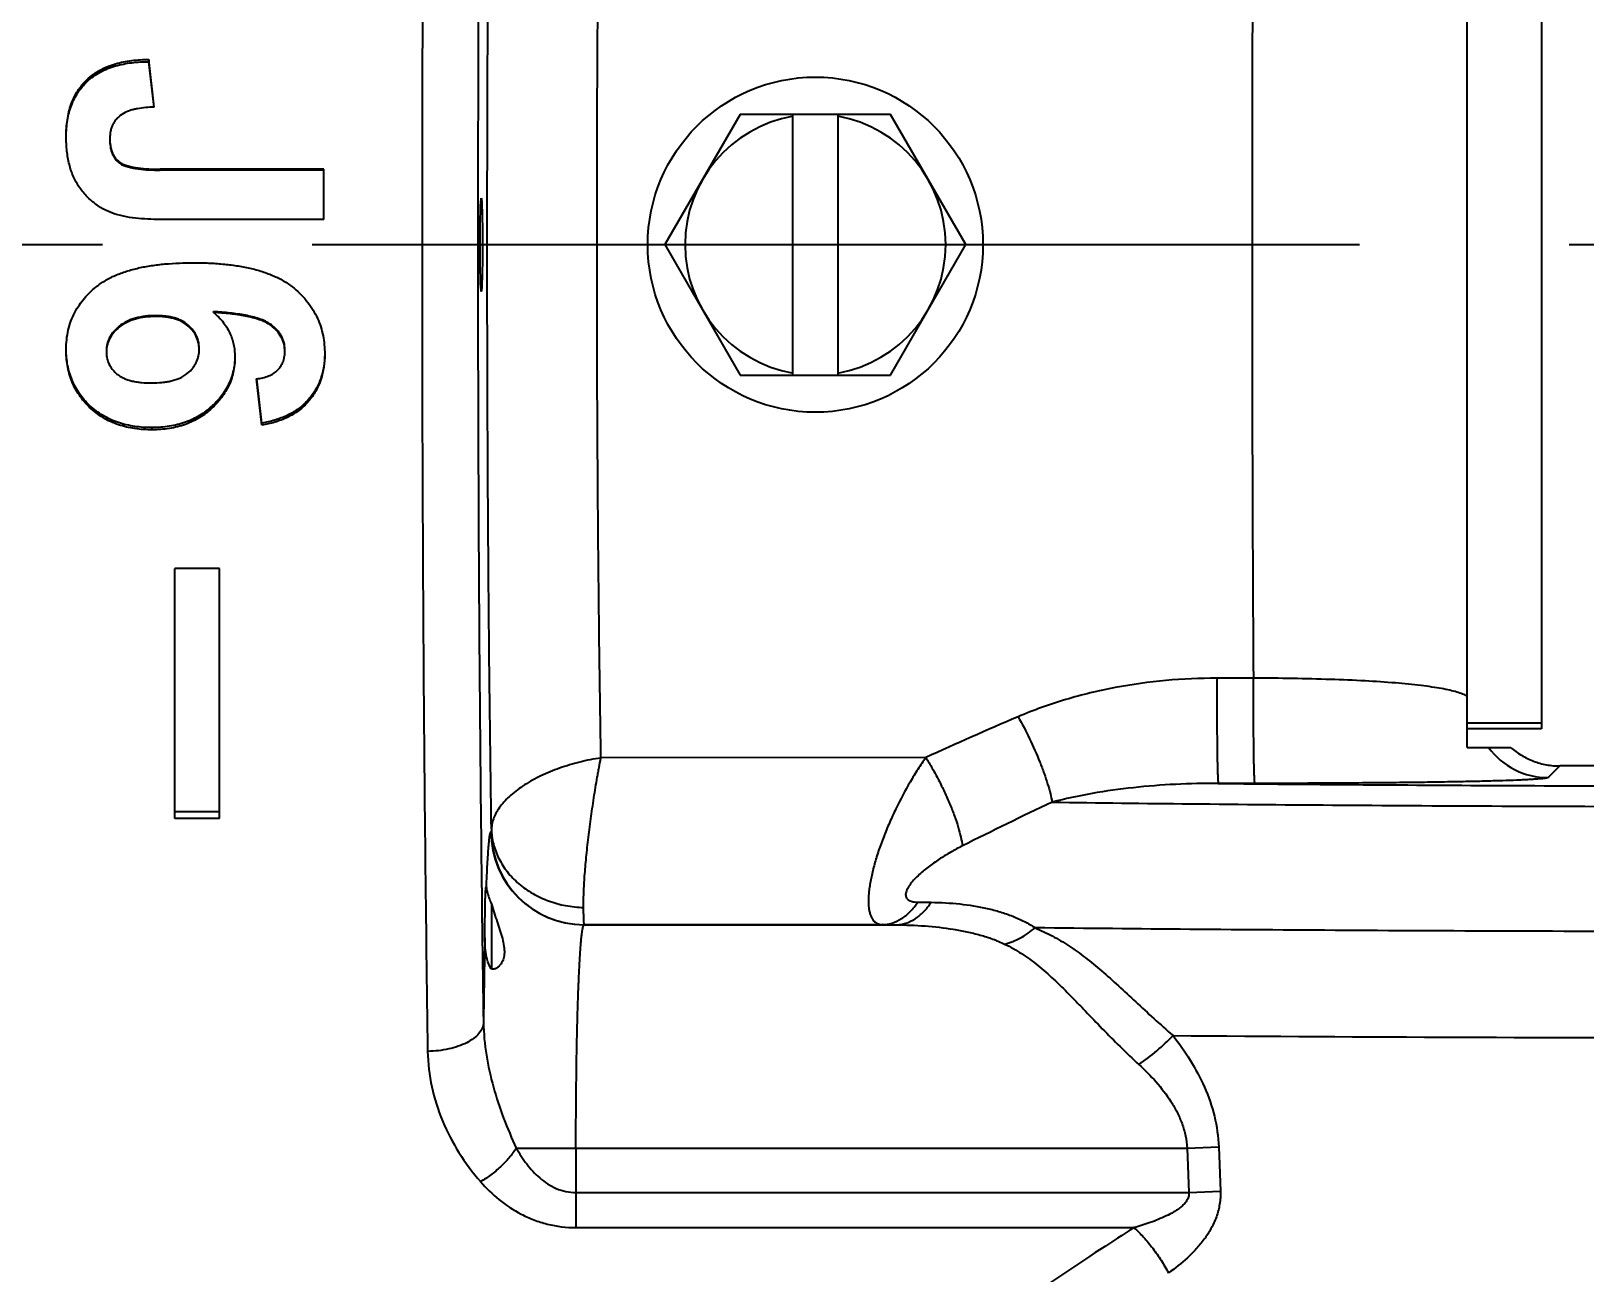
# Model space of a CAD drawing. Header units: millimetres. Extents: x 5828 to 6704, y 123 to 421.
# Drawn here: x 6406.41 to 6409.191, y 196.435 to 198.659 of the extents above; entities that cross this region are included whole.
import ezdxf

# ---------------------------------------------------------------- set-up
doc = ezdxf.new("R2010")
doc.units = ezdxf.units.MM
doc.linetypes.add('CENTER', pattern=[0.6, 0.375, -0.075, 0.075, -0.075])
for name, color, linetype in [('中心线', 7, 'Continuous'), ('外形图', 7, 'Continuous'), ('尺寸标注', 7, 'Continuous')]:
    doc.layers.add(name, color=color, linetype=linetype)
doc.styles.add('微软雅黑', font='msyh.ttc', dxfattribs={"height": 1.5})
doc.dimstyles.new('尺寸标注_1_15比例', dxfattribs={"dimtxt": 1.5, "dimasz": 1.25, "dimexe": 0.5, "dimexo": 0.4, "dimgap": 0.5, "dimtad": 1, "dimdec": 1, "dimlfac": 15, "dimdsep": 46, "dimtxsty": '微软雅黑', "dimcen": 0.09, "dimadec": 0, "dimazin": 0, "dimtp": 0.01, "dimtm": 0.01, "dimtfac": 1, "dimtdec": 1, "dimtofl": 0, "dimtmove": 0, "dimatfit": 3, "dimfxl": 1, "dimtolj": 1, "dimarcsym": 0})

# ---------------------------------------------------------------- blocks, each defined once
blk = doc.blocks.new('*D947')
at = {"layer": 'Defpoints', "color": 0}
for p in [(6399.9777, 202.2806), (6416.5734, 202.2806), (6416.5224, 194.271)]:
    blk.add_point(p, dxfattribs=at)
at = {"layer": '尺寸标注', "color": 0, "lineweight": -2}
for p, q in [((6416.1734, 202.2806), (6399.4777, 202.2806)), ((6399.9777, 195.521), (6399.9777, 201.0306)), ((6416.1224, 194.271), (6399.4777, 194.271))]:
    blk.add_line(p, q, dxfattribs=at)
at = {"layer": '尺寸标注', "color": 0}
for points in [[(6400.1861, 201.0306), (6399.7694, 201.0306), (6399.9777, 202.2806)], [(6399.7694, 195.521), (6400.1861, 195.521), (6399.9777, 194.271)]]:
    blk.add_solid(points, dxfattribs=at)
at = {"layer": '尺寸标注', "color": 0, "insert": (6398.6987, 198.2758), "char_height": 1.5, "attachment_point": 5, "rotation": 90, "style": '微软雅黑'}
blk.add_mtext('\\A1;\\A1;120', dxfattribs=at)

msp = doc.modelspace()

# ---------------------------------------------------------------- linework, layer by layer
at = {"layer": '中心线', "linetype": 'CENTER', "ltscale": 5}
msp.add_line((6403.9129, 198.2765), (6441.8348, 198.2765), dxfattribs=at)
at = {"layer": '外形图'}
for p, q in [((6408.9804, 197.3765), (6408.9804, 199.2098)), ((6409.1138, 199.1431), (6409.1138, 197.4098)), ((6406.6205, 198.608), (6406.6205, 198.6041)), ((6406.6304, 198.5227), (6406.6205, 198.608)), ((6406.6301, 198.5227), (6406.6205, 198.6041)), ((6406.5101, 198.5719), (6406.5101, 198.5684)), ((6407.6791, 198.5098), (6407.5443, 198.2765)), ((6407.9485, 198.5098), (6407.6791, 198.5098)), ((6407.7738, 198.0431), (6407.7738, 198.5098)), ((6407.8538, 198.5098), (6407.8538, 198.0431)), ((6408.0832, 198.2765), (6407.9485, 198.5098)), ((6406.5683, 198.4242), (6406.5683, 198.4224)), ((6406.6409, 198.4115), (6406.6409, 198.4099)), ((6406.9338, 198.4115), (6406.6409, 198.4115)), ((6406.9338, 198.4099), (6406.6409, 198.4099)), ((6406.9338, 198.3214), (6406.9338, 198.4115)), ((6406.9338, 198.3214), (6406.6468, 198.3214)), ((6407.5443, 198.2765), (6407.6791, 198.0431)), ((6407.9485, 198.0431), (6408.0832, 198.2765)), ((6406.7365, 198.1552), (6406.7365, 198.1566)), ((6406.5676, 198.1286), (6406.5676, 198.1304)), ((6406.6332, 198.1478), (6406.6332, 198.1494)), ((6406.6911, 198.1308), (6406.6911, 198.1325)), ((6406.8394, 198.1316), (6406.8394, 198.1333)), ((6407.6791, 198.0431), (6407.9485, 198.0431)), ((6406.8228, 197.9532), (6406.8135, 198.0363)), ((6406.8228, 197.9571), (6406.8138, 198.0364)), ((6406.5147, 197.9852), (6406.5147, 197.9887)), ((6406.7333, 197.9835), (6406.7333, 197.987)), ((6406.9066, 197.996), (6406.9066, 197.9993)), ((6406.6264, 197.945), (6406.6264, 197.9489)), ((6406.8228, 197.9532), (6406.8228, 197.9571)), ((6406.6671, 197.2489), (6406.6671, 197.6968)), ((6406.7471, 197.6968), (6406.6671, 197.6968)), ((6406.7471, 197.2489), (6406.7471, 197.6968)), ((6408.5978, 197.5004), (6408.5328, 197.5003)), ((6409.1138, 197.42), (6408.9804, 197.42)), ((6409.1138, 197.4098), (6408.9804, 197.4098)), ((6408.9804, 197.3765), (6409.0585, 197.3765)), ((6408.0114, 197.3581), (6407.43, 197.3575)), ((6409.1464, 197.3431), (6409.1256, 197.3223)), ((6411.6496, 197.3431), (6409.1464, 197.3431)), ((6408.6002, 197.3119), (6408.5351, 197.3119)), ((6406.7471, 197.2611), (6406.6671, 197.2611)), ((6406.7471, 197.2489), (6406.6671, 197.2489)), ((6407.2332, 197.2254), (6407.2335, 197.2256)), ((6407.9973, 197.0994), (6408.0211, 197.0991)), ((6407.2338, 197.096), (6407.2338, 196.9794)), ((6407.3998, 197.0588), (6407.4001, 197.0589)), ((6407.3998, 197.0588), (6407.9582, 197.0588)), ((6407.9334, 197.0591), (6407.4001, 197.0589)), ((6407.9334, 197.0591), (6407.9582, 197.0588)), ((6407.2785, 196.6588), (6408.4793, 196.6588)), ((6407.3852, 196.6588), (6407.3852, 196.5166)), ((6408.4793, 196.6588), (6408.5359, 196.6611)), ((6408.4793, 196.6588), (6408.4825, 196.5794)), ((6408.5359, 196.6611), (6408.539, 196.5817)), ((6407.3852, 196.5794), (6408.4825, 196.5794)), ((6408.4825, 196.5794), (6408.539, 196.5817)), ((6407.3852, 196.5166), (6408.3843, 196.5166))]:
    msp.add_line(p, q, dxfattribs=at)
msp.add_circle((6407.8138, 198.2765), 0.3, dxfattribs=at)
for centre, radius, start, end in [((6528.6397, 198.2986), 120.0442, 179.581292, 180.010563), ((6407.8138, 198.2765), 0.2333, 99.8709, 260.1291), ((6407.8138, 198.2765), 0.2333, 279.8709, 80.1291), ((6532.6161, 198.2627), 124.0206, 179.993643, 180.352192), ((6411.3401, 190.0565), 8.0246, 113.21748, 114.50776), ((6409.1256, 197.455), 0.1327, 216.2782, 269.9796), ((6411.5857, 190.209), 7.8221, 115.34237, 116.6505), ((6407.3999, 197.2255), 0.1667, 180.017, 269.9672), ((6407.4002, 197.2256), 0.1667, 180.0169, 269.9672), ((6420.0937, 196.7447), 12.8746, 178.70664, 179.38091), ((6409.5471, 347.3968), 150.5403, 269.584, 269.975579)]:
    msp.add_arc(centre, radius, start, end, dxfattribs=at)
msp.add_ellipse((6407.2158, 198.2765), major_axis=(0, 0.0833), ratio=0.026186, dxfattribs=at)
for points, knots in [([(6407.1211, 199.8011), (6407.1192, 199.6872), (6407.116, 199.4516), (6407.1125, 199.089), (6407.1103, 198.7105), (6407.1095, 198.3236), (6407.11, 197.9358), (6407.1119, 197.5546), (6407.115, 197.1875), (6407.1181, 196.9483), (6407.1198, 196.8322)], [0, 0, 0, 0, 0.11517, 0.238102, 0.366402, 0.49757, 0.629049, 0.758277, 0.882736, 1, 1, 1, 1]), ([(6407.2211, 199.7467), (6407.2192, 199.6368), (6407.2159, 199.4096), (6407.2125, 199.0599), (6407.2103, 198.695), (6407.2095, 198.3219), (6407.21, 197.9479), (6407.2118, 197.5804), (6407.215, 197.2264), (6407.218, 196.9957), (6407.2198, 196.8838)], [0, 0, 0, 0, 0.115173, 0.238103, 0.366403, 0.497571, 0.62905, 0.758277, 0.882735, 1, 1, 1, 1]), ([(6407.234, 197.2308), (6407.2327, 197.314), (6407.2305, 197.4852), (6407.2273, 197.8407), (6407.2259, 198.2967), (6407.2276, 198.752), (6407.2309, 199.1055), (6407.2332, 199.2754), (6407.2345, 199.3577)], [0, 0, 0, 0, 0.117359, 0.241576, 0.501385, 0.760485, 0.883827, 1, 1, 1, 1]), ([(6407.43, 197.3575), (6407.4288, 197.4308), (6407.4267, 197.5813), (6407.4237, 197.8931), (6407.4224, 198.2925), (6407.4239, 198.6914), (6407.4271, 199.0017), (6407.4292, 199.1512), (6407.4305, 199.2239)], [0, 0, 0, 0, 0.117799, 0.24203, 0.501182, 0.759733, 0.883222, 1, 1, 1, 1]), ([(6406.5101, 198.5719), (6406.5172, 198.5787), (6406.5292, 198.5873), (6406.5469, 198.5957), (6406.5609, 198.6005), (6406.5753, 198.604), (6406.5952, 198.6072), (6406.6104, 198.608), (6406.6205, 198.608)], [0, 0, 0, 0, 0.245661, 0.368809, 0.492728, 0.617971, 0.744309, 1, 1, 1, 1]), ([(6406.5101, 198.5684), (6406.5172, 198.5751), (6406.5293, 198.5836), (6406.5469, 198.5919), (6406.5609, 198.5967), (6406.5753, 198.6001), (6406.5952, 198.6033), (6406.6104, 198.6041), (6406.6205, 198.6041)], [0, 0, 0, 0, 0.245039, 0.36811, 0.492064, 0.617419, 0.743918, 1, 1, 1, 1]), ([(6406.4727, 198.4699), (6406.4727, 198.48), (6406.4736, 198.495), (6406.4774, 198.5142), (6406.4815, 198.5278), (6406.4868, 198.5405), (6406.4955, 198.5558), (6406.5039, 198.566), (6406.5101, 198.5719)], [0, 0, 0, 0, 0.270957, 0.400546, 0.526783, 0.649486, 0.768917, 1, 1, 1, 1]), ([(6406.4727, 198.4699), (6406.4728, 198.4796), (6406.4739, 198.4941), (6406.4778, 198.5127), (6406.4818, 198.5257), (6406.4871, 198.538), (6406.4957, 198.5528), (6406.504, 198.5627), (6406.5101, 198.5684)], [0, 0, 0, 0, 0.269763, 0.399138, 0.525272, 0.648038, 0.767736, 1, 1, 1, 1]), ([(6406.6304, 198.5227), (6406.6253, 198.5226), (6406.6153, 198.522), (6406.603, 198.5205), (6406.5937, 198.5186), (6406.5851, 198.5164), (6406.5789, 198.5139), (6406.5752, 198.5116)], [0, 0, 0, 0, 0.271059, 0.528778, 0.652467, 0.77219, 1, 1, 1, 1]), ([(6406.5752, 198.5116), (6406.5713, 198.5092), (6406.5657, 198.5049), (6406.5598, 198.4979), (6406.5564, 198.4922), (6406.5538, 198.4862), (6406.5515, 198.4778), (6406.5509, 198.4712), (6406.5509, 198.4668)], [0, 0, 0, 0, 0.262899, 0.388758, 0.511905, 0.633412, 0.754446, 1, 1, 1, 1]), ([(6406.4966, 198.3789), (6406.4924, 198.3849), (6406.4851, 198.3982), (6406.4777, 198.4202), (6406.4735, 198.4444), (6406.4727, 198.4612), (6406.4727, 198.4699)], [0, 0, 0, 0, 0.23156, 0.471797, 0.726442, 1, 1, 1, 1]), ([(6406.5509, 198.4668), (6406.5509, 198.4625), (6406.5513, 198.4561), (6406.5529, 198.4478), (6406.5547, 198.442), (6406.5571, 198.4367), (6406.5613, 198.4303), (6406.5653, 198.4263), (6406.5683, 198.4242)], [0, 0, 0, 0, 0.270552, 0.400157, 0.526728, 0.649476, 0.768736, 1, 1, 1, 1]), ([(6406.5509, 198.4646), (6406.5509, 198.4603), (6406.5513, 198.454), (6406.5529, 198.4458), (6406.5547, 198.4401), (6406.5571, 198.4347), (6406.5613, 198.4285), (6406.5653, 198.4245), (6406.5683, 198.4224)], [0, 0, 0, 0, 0.269938, 0.399302, 0.525713, 0.648433, 0.767842, 1, 1, 1, 1]), ([(6406.5683, 198.4242), (6406.5729, 198.4209), (6406.584, 198.4167), (6406.6018, 198.4134), (6406.621, 198.4118), (6406.6342, 198.4115), (6406.6409, 198.4115)], [0, 0, 0, 0, 0.225973, 0.468274, 0.727149, 1, 1, 1, 1]), ([(6406.5683, 198.4224), (6406.5729, 198.4192), (6406.584, 198.415), (6406.6018, 198.4118), (6406.621, 198.4102), (6406.6342, 198.4099), (6406.6409, 198.4099)], [0, 0, 0, 0, 0.225661, 0.467992, 0.726993, 1, 1, 1, 1]), ([(6406.5603, 198.3313), (6406.5544, 198.3332), (6406.5425, 198.3381), (6406.5255, 198.3483), (6406.5097, 198.3619), (6406.5007, 198.3729), (6406.4966, 198.3789)], [0, 0, 0, 0, 0.23077, 0.47455, 0.730713, 1, 1, 1, 1]), ([(6406.6468, 198.3214), (6406.6393, 198.3214), (6406.6244, 198.3217), (6406.6023, 198.3231), (6406.5809, 198.3259), (6406.567, 198.3291), (6406.5603, 198.3313)], [0, 0, 0, 0, 0.258744, 0.511153, 0.758098, 1, 1, 1, 1]), ([(6406.5258, 198.2005), (6406.531, 198.2047), (6406.5422, 198.2125), (6406.5607, 198.2218), (6406.5809, 198.2293), (6406.6026, 198.2351), (6406.6256, 198.2393), (6406.6586, 198.2432), (6406.684, 198.2441), (6406.7012, 198.2441)], [0, 0, 0, 0, 0.108999, 0.221022, 0.337465, 0.459129, 0.586384, 0.719026, 1, 1, 1, 1]), ([(6406.7012, 198.2441), (6406.71, 198.2441), (6406.7273, 198.2438), (6406.7528, 198.2421), (6406.7774, 198.2391), (6406.8012, 198.2348), (6406.8237, 198.2287), (6406.8446, 198.2208), (6406.8638, 198.211), (6406.8753, 198.203), (6406.8806, 198.1986)], [0, 0, 0, 0, 0.139729, 0.274861, 0.406569, 0.534915, 0.658631, 0.777143, 0.890317, 1, 1, 1, 1]), ([(6406.4727, 198.0889), (6406.4727, 198.1005), (6406.4745, 198.1179), (6406.481, 198.1398), (6406.4877, 198.1549), (6406.4959, 198.1686), (6406.5052, 198.1807), (6406.5152, 198.1913), (6406.5222, 198.1975), (6406.5258, 198.2005)], [0, 0, 0, 0, 0.273051, 0.404649, 0.534239, 0.659789, 0.778678, 0.891031, 1, 1, 1, 1]), ([(6406.8806, 198.1986), (6406.8897, 198.191), (6406.906, 198.1746), (6406.9237, 198.1453), (6406.9337, 198.1135), (6406.9356, 198.0914), (6406.9356, 198.0803)], [0, 0, 0, 0, 0.263062, 0.510789, 0.753321, 1, 1, 1, 1]), ([(6406.8394, 198.1333), (6406.8331, 198.138), (6406.8179, 198.1446), (6406.7931, 198.1506), (6406.7656, 198.1545), (6406.7465, 198.156), (6406.7365, 198.1566)], [0, 0, 0, 0, 0.219855, 0.458516, 0.718484, 1, 1, 1, 1]), ([(6406.7365, 198.1552), (6406.743, 198.1497), (6406.7519, 198.1406), (6406.7612, 198.127), (6406.7666, 198.1167), (6406.7705, 198.1062), (6406.7739, 198.0925), (6406.7748, 198.0822), (6406.7748, 198.0754)], [0, 0, 0, 0, 0.279895, 0.41164, 0.538786, 0.661252, 0.778549, 1, 1, 1, 1]), ([(6406.8394, 198.1316), (6406.8332, 198.1363), (6406.8179, 198.143), (6406.7931, 198.1491), (6406.7656, 198.153), (6406.7465, 198.1546), (6406.7365, 198.1552)], [0, 0, 0, 0, 0.220203, 0.458855, 0.718685, 1, 1, 1, 1]), ([(6406.5676, 198.1304), (6406.5641, 198.1275), (6406.5577, 198.1213), (6406.5513, 198.1122), (6406.5478, 198.1044), (6406.5454, 198.0967), (6406.5448, 198.0908), (6406.5448, 198.0869)], [0, 0, 0, 0, 0.267162, 0.525469, 0.650804, 0.771066, 1, 1, 1, 1]), ([(6406.5676, 198.1286), (6406.5641, 198.1257), (6406.5576, 198.1194), (6406.5513, 198.1102), (6406.5478, 198.1023), (6406.5454, 198.0945), (6406.5448, 198.0885), (6406.5448, 198.0846)], [0, 0, 0, 0, 0.266329, 0.524437, 0.649901, 0.770407, 1, 1, 1, 1]), ([(6406.6332, 198.1494), (6406.6268, 198.1494), (6406.6145, 198.1488), (6406.5969, 198.1455), (6406.5811, 198.1396), (6406.5718, 198.1337), (6406.5676, 198.1304)], [0, 0, 0, 0, 0.274657, 0.530041, 0.770357, 1, 1, 1, 1]), ([(6406.6332, 198.1478), (6406.6268, 198.1478), (6406.6145, 198.1472), (6406.5969, 198.1439), (6406.581, 198.138), (6406.5718, 198.132), (6406.5676, 198.1286)], [0, 0, 0, 0, 0.27431, 0.529472, 0.769844, 1, 1, 1, 1]), ([(6406.6911, 198.1325), (6406.6874, 198.1358), (6406.6811, 198.1398), (6406.6719, 198.1437), (6406.6647, 198.1459), (6406.6571, 198.1475), (6406.6466, 198.149), (6406.6386, 198.1494), (6406.6332, 198.1494)], [0, 0, 0, 0, 0.239217, 0.360742, 0.483833, 0.609268, 0.736754, 1, 1, 1, 1]), ([(6406.6911, 198.1308), (6406.6874, 198.1341), (6406.6811, 198.1382), (6406.6719, 198.1421), (6406.6647, 198.1444), (6406.6571, 198.146), (6406.6466, 198.1475), (6406.6386, 198.1478), (6406.6332, 198.1478)], [0, 0, 0, 0, 0.23977, 0.361358, 0.484416, 0.60975, 0.737097, 1, 1, 1, 1]), ([(6406.7108, 198.0911), (6406.7108, 198.0955), (6406.7098, 198.1041), (6406.7053, 198.1157), (6406.6989, 198.1251), (6406.6937, 198.1303), (6406.6911, 198.1325)], [0, 0, 0, 0, 0.278604, 0.540673, 0.780693, 1, 1, 1, 1]), ([(6406.7108, 198.0889), (6406.7108, 198.0933), (6406.7098, 198.102), (6406.7053, 198.1137), (6406.6989, 198.1233), (6406.6937, 198.1285), (6406.6911, 198.1308)], [0, 0, 0, 0, 0.279292, 0.541647, 0.7814, 1, 1, 1, 1]), ([(6406.8642, 198.0878), (6406.8642, 198.0921), (6406.8635, 198.0987), (6406.8608, 198.107), (6406.8569, 198.1152), (6406.8501, 198.1245), (6406.8431, 198.1305), (6406.8394, 198.1333)], [0, 0, 0, 0, 0.240841, 0.363413, 0.488677, 0.742209, 1, 1, 1, 1]), ([(6406.8642, 198.0855), (6406.8642, 198.0899), (6406.8635, 198.0965), (6406.8608, 198.105), (6406.8569, 198.1132), (6406.8501, 198.1226), (6406.8431, 198.1288), (6406.8394, 198.1316)], [0, 0, 0, 0, 0.241572, 0.364403, 0.489794, 0.743092, 1, 1, 1, 1]), ([(6406.5147, 197.9852), (6406.5079, 197.9917), (6406.4986, 198.0026), (6406.4887, 198.0189), (6406.4827, 198.032), (6406.478, 198.0457), (6406.4738, 198.0646), (6406.4727, 198.0792), (6406.4727, 198.0889)], [0, 0, 0, 0, 0.245635, 0.369687, 0.495429, 0.621821, 0.747634, 1, 1, 1, 1]), ([(6406.5147, 197.9887), (6406.508, 197.995), (6406.4989, 198.0055), (6406.4891, 198.0212), (6406.4831, 198.0339), (6406.4784, 198.0472), (6406.4741, 198.0654), (6406.4728, 198.0795), (6406.4727, 198.0889)], [0, 0, 0, 0, 0.246492, 0.370664, 0.496395, 0.622742, 0.748519, 1, 1, 1, 1]), ([(6406.5448, 198.0846), (6406.5448, 198.0802), (6406.5457, 198.0718), (6406.55, 198.0606), (6406.5563, 198.0517), (6406.5612, 198.047), (6406.5636, 198.0449)], [0, 0, 0, 0, 0.287989, 0.551278, 0.786153, 1, 1, 1, 1]), ([(6406.69, 198.0462), (6406.6935, 198.0491), (6406.6983, 198.0539), (6406.7033, 198.0611), (6406.7063, 198.0666), (6406.7084, 198.0723), (6406.7103, 198.0796), (6406.7108, 198.0852), (6406.7108, 198.0889)], [0, 0, 0, 0, 0.277919, 0.409315, 0.536576, 0.659384, 0.777129, 1, 1, 1, 1]), ([(6406.7748, 198.0754), (6406.7748, 198.066), (6406.7734, 198.052), (6406.7682, 198.0343), (6406.7613, 198.0182), (6406.7501, 198.0007), (6406.739, 197.9888), (6406.7333, 197.9835)], [0, 0, 0, 0, 0.271327, 0.402501, 0.531841, 0.776674, 1, 1, 1, 1]), ([(6406.7748, 198.0754), (6406.7746, 198.0664), (6406.773, 198.0529), (6406.7677, 198.0359), (6406.7608, 198.0204), (6406.7497, 198.0035), (6406.7389, 197.9921), (6406.7333, 197.987)], [0, 0, 0, 0, 0.269982, 0.401142, 0.530513, 0.77556, 1, 1, 1, 1]), ([(6406.8517, 198.0523), (6406.854, 198.0547), (6406.858, 198.0599), (6406.8618, 198.0685), (6406.8638, 198.0771), (6406.8642, 198.0828), (6406.8642, 198.0855)], [0, 0, 0, 0, 0.274246, 0.5314, 0.773392, 1, 1, 1, 1]), ([(6406.9356, 198.0803), (6406.9356, 198.0726), (6406.9346, 198.0572), (6406.9302, 198.0385), (6406.9247, 198.0243), (6406.918, 198.0109), (6406.9114, 198.0017), (6406.9066, 197.996)], [0, 0, 0, 0, 0.254034, 0.505178, 0.629982, 0.753774, 1, 1, 1, 1]), ([(6406.9356, 198.0803), (6406.9355, 198.0729), (6406.9343, 198.0581), (6406.9299, 198.0402), (6406.9244, 198.0266), (6406.9177, 198.0137), (6406.9113, 198.0048), (6406.9066, 197.9993)], [0, 0, 0, 0, 0.253188, 0.504221, 0.629042, 0.752978, 1, 1, 1, 1]), ([(6406.5636, 198.0449), (6406.5655, 198.0433), (6406.5695, 198.0405), (6406.5762, 198.0371), (6406.5834, 198.0343), (6406.5912, 198.0322), (6406.5994, 198.0307), (6406.6109, 198.0293), (6406.6197, 198.029), (6406.6257, 198.029)], [0, 0, 0, 0, 0.110915, 0.224878, 0.343524, 0.466665, 0.594225, 0.725456, 1, 1, 1, 1]), ([(6406.6257, 198.029), (6406.6319, 198.029), (6406.6409, 198.0294), (6406.6527, 198.0309), (6406.6687, 198.034), (6406.6818, 198.0393), (6406.69, 198.0462)], [0, 0, 0, 0, 0.273769, 0.401891, 0.524902, 1, 1, 1, 1]), ([(6406.8135, 198.0363), (6406.8173, 198.0368), (6406.8246, 198.038), (6406.8349, 198.0411), (6406.8442, 198.0457), (6406.8495, 198.0499), (6406.8517, 198.0523)], [0, 0, 0, 0, 0.270504, 0.524973, 0.767018, 1, 1, 1, 1]), ([(6406.6264, 197.9489), (6406.6162, 197.9489), (6406.5958, 197.9502), (6406.5709, 197.9559), (6406.5521, 197.9632), (6406.5342, 197.9726), (6406.522, 197.9817), (6406.5147, 197.9887)], [0, 0, 0, 0, 0.252249, 0.502467, 0.627135, 0.751309, 1, 1, 1, 1]), ([(6406.7333, 197.987), (6406.7266, 197.9809), (6406.7156, 197.9726), (6406.6994, 197.9638), (6406.6861, 197.9583), (6406.6721, 197.954), (6406.6522, 197.95), (6406.6368, 197.9489), (6406.6264, 197.9489)], [0, 0, 0, 0, 0.233614, 0.353799, 0.476751, 0.602645, 0.731579, 1, 1, 1, 1]), ([(6406.9066, 197.9993), (6406.9013, 197.9933), (6406.8895, 197.9824), (6406.8688, 197.9702), (6406.8463, 197.9618), (6406.8306, 197.9584), (6406.8228, 197.9571)], [0, 0, 0, 0, 0.249545, 0.499421, 0.749603, 1, 1, 1, 1]), ([(6406.9066, 197.996), (6406.9014, 197.9899), (6406.8896, 197.979), (6406.8689, 197.9666), (6406.8463, 197.958), (6406.8307, 197.9545), (6406.8228, 197.9532)], [0, 0, 0, 0, 0.249548, 0.49942, 0.749601, 1, 1, 1, 1]), ([(6406.6264, 197.945), (6406.6162, 197.945), (6406.5958, 197.9462), (6406.5709, 197.952), (6406.552, 197.9595), (6406.5342, 197.9689), (6406.522, 197.9782), (6406.5147, 197.9852)], [0, 0, 0, 0, 0.251812, 0.501742, 0.626388, 0.750662, 1, 1, 1, 1]), ([(6406.7333, 197.9835), (6406.7267, 197.9774), (6406.7156, 197.9689), (6406.6994, 197.96), (6406.6861, 197.9545), (6406.6721, 197.9501), (6406.6522, 197.946), (6406.6368, 197.945), (6406.6264, 197.945)], [0, 0, 0, 0, 0.234216, 0.354517, 0.47747, 0.603271, 0.732038, 1, 1, 1, 1]), ([(6408.5328, 197.5003), (6408.5023, 197.5003), (6408.4412, 197.4975), (6408.3504, 197.4849), (6408.2617, 197.4636), (6408.2044, 197.4431), (6408.1767, 197.4312)], [0, 0, 0, 0, 0.251082, 0.501891, 0.751827, 1, 1, 1, 1]), ([(6408.5328, 197.5003), (6408.5327, 197.4899), (6408.5326, 197.4685), (6408.5326, 197.4417), (6408.5327, 197.42), (6408.5327, 197.4041), (6408.5329, 197.3889), (6408.533, 197.3745), (6408.5332, 197.3611), (6408.5334, 197.3491), (6408.5336, 197.34), (6408.5338, 197.3334), (6408.5339, 197.3292), (6408.5341, 197.3253), (6408.5342, 197.322), (6408.5344, 197.3191), (6408.5345, 197.3167), (6408.5347, 197.3148), (6408.5348, 197.3135), (6408.5349, 197.3127), (6408.535, 197.3123), (6408.535, 197.312), (6408.5351, 197.3119), (6408.5351, 197.3119)], [0, 0, 0, 0, 0.166059, 0.340094, 0.426766, 0.511423, 0.592762, 0.66953, 0.740543, 0.80471, 0.861042, 0.885994, 0.908673, 0.928991, 0.946872, 0.962247, 0.975057, 0.985257, 0.992812, 0.995593, 0.997709, 0.999168, 1, 1, 1, 1]), ([(6408.5978, 197.5004), (6408.5977, 197.4899), (6408.5976, 197.4686), (6408.5976, 197.4417), (6408.5977, 197.42), (6408.5977, 197.4042), (6408.5979, 197.3889), (6408.598, 197.3745), (6408.5982, 197.3612), (6408.5984, 197.3491), (6408.5986, 197.34), (6408.5988, 197.3335), (6408.5989, 197.3292), (6408.5991, 197.3254), (6408.5992, 197.322), (6408.5994, 197.3191), (6408.5995, 197.3167), (6408.5997, 197.3148), (6408.5998, 197.3135), (6408.5999, 197.3127), (6408.6, 197.3123), (6408.6001, 197.3121), (6408.6001, 197.3119), (6408.6002, 197.3119)], [0, 0, 0, 0, 0.16604, 0.340066, 0.426737, 0.511395, 0.592736, 0.669506, 0.740524, 0.804695, 0.861031, 0.885985, 0.908665, 0.928986, 0.946868, 0.962244, 0.975056, 0.985256, 0.992812, 0.995592, 0.997708, 0.999168, 1, 1, 1, 1]), ([(6408.9804, 197.4683), (6408.9778, 197.4697), (6408.9718, 197.4723), (6408.9614, 197.4757), (6408.9489, 197.4789), (6408.934, 197.4819), (6408.9169, 197.4847), (6408.8895, 197.4884), (6408.8496, 197.4922), (6408.7955, 197.4957), (6408.7342, 197.4982), (6408.6675, 197.4999), (6408.6214, 197.5003), (6408.5978, 197.5004)], [0, 0, 0, 0, 0.023062, 0.05118, 0.084708, 0.123895, 0.168903, 0.219809, 0.339178, 0.480747, 0.641524, 0.816723, 1, 1, 1, 1]), ([(6408.1767, 197.4312), (6408.184, 197.4184), (6408.1979, 197.3917), (6408.2129, 197.3575), (6408.2233, 197.3302), (6408.2296, 197.3113), (6408.2344, 197.2942), (6408.2368, 197.2834), (6408.2376, 197.2783)], [0, 0, 0, 0, 0.268839, 0.545813, 0.677328, 0.799071, 0.907608, 1, 1, 1, 1]), ([(6409.0585, 197.3765), (6409.0645, 197.3712), (6409.0775, 197.3616), (6409.0992, 197.3511), (6409.1186, 197.3457), (6409.1325, 197.3438), (6409.1405, 197.3432), (6409.1445, 197.3432), (6409.1465, 197.3432)], [0, 0, 0, 0, 0.250049, 0.500077, 0.750105, 0.875281, 0.937749, 1, 1, 1, 1]), ([(6407.4298, 197.3574), (6407.4235, 197.3566), (6407.4108, 197.3544), (6407.3921, 197.3502), (6407.3738, 197.3452), (6407.3504, 197.3376), (6407.323, 197.3264), (6407.2935, 197.3103), (6407.2725, 197.2947), (6407.2587, 197.2814), (6407.2502, 197.2714), (6407.2434, 197.2613), (6407.2384, 197.2511), (6407.2351, 197.2409), (6407.2341, 197.2341), (6407.234, 197.2307)], [0, 0, 0, 0, 0.077593, 0.155067, 0.231912, 0.30762, 0.45367, 0.589741, 0.713029, 0.769354, 0.821986, 0.871029, 0.916709, 0.959453, 1, 1, 1, 1]), ([(6407.3989, 197.0898), (6407.3987, 197.0977), (6407.399, 197.1151), (6407.4005, 197.1434), (6407.4033, 197.1759), (6407.407, 197.2114), (6407.4109, 197.2421), (6407.4145, 197.2672), (6407.4173, 197.286), (6407.4203, 197.3046), (6407.4229, 197.3198), (6407.425, 197.3317), (6407.4272, 197.3432), (6407.4288, 197.3517), (6407.4298, 197.3574)], [0, 0, 0, 0, 0.086866, 0.193484, 0.315938, 0.44972, 0.589974, 0.660968, 0.731708, 0.801578, 0.869975, 0.903437, 0.936316, 1, 1, 1, 1]), ([(6408.0114, 197.3581), (6408.0065, 197.3512), (6407.997, 197.3368), (6407.9785, 197.3065), (6407.9616, 197.2747), (6407.9483, 197.2458), (6407.9412, 197.229), (6407.9361, 197.2165), (6407.9314, 197.204), (6407.9271, 197.1917), (6407.9232, 197.1795), (6407.9196, 197.1675), (6407.9166, 197.1559), (6407.914, 197.1446), (6407.9119, 197.1338), (6407.9103, 197.1235), (6407.9092, 197.1138), (6407.9086, 197.1022), (6407.9089, 197.0916), (6407.9105, 197.082), (6407.9123, 197.0761), (6407.9145, 197.071), (6407.9169, 197.0674), (6407.9191, 197.065), (6407.9214, 197.063), (6407.9246, 197.061), (6407.9288, 197.0595), (6407.9319, 197.0591), (6407.9334, 197.0591)], [0, 0, 0, 0, 0.076294, 0.155174, 0.317841, 0.399959, 0.440773, 0.481225, 0.521159, 0.560403, 0.598778, 0.6361, 0.672176, 0.706815, 0.739828, 0.771041, 0.800293, 0.827454, 0.875148, 0.895689, 0.914133, 0.930662, 0.945636, 0.952671, 0.959464, 0.972775, 0.986067, 1, 1, 1, 1]), ([(6408.0114, 197.3581), (6408.0155, 197.3518), (6408.0234, 197.3386), (6408.0346, 197.318), (6408.0451, 197.2965), (6408.0547, 197.2749), (6408.0629, 197.254), (6408.0695, 197.2343), (6408.0743, 197.2165), (6408.0764, 197.2052), (6408.0771, 197.2001)], [0, 0, 0, 0, 0.130819, 0.268495, 0.408719, 0.547086, 0.679258, 0.801144, 0.909071, 1, 1, 1, 1]), ([(6408.5351, 197.3119), (6408.6162, 197.311), (6408.7829, 197.3096), (6409.0383, 197.3081), (6409.3031, 197.3071), (6409.5727, 197.3068), (6409.8425, 197.3071), (6410.1077, 197.308), (6410.3638, 197.3095), (6410.6064, 197.3116), (6410.7982, 197.3138), (6410.9417, 197.3158), (6411.0409, 197.3174), (6411.1337, 197.3191), (6411.2199, 197.321), (6411.2989, 197.3229), (6411.3706, 197.3249), (6411.4345, 197.3269), (6411.4904, 197.3291), (6411.5318, 197.331), (6411.5608, 197.3326), (6411.5794, 197.3337), (6411.5958, 197.3348), (6411.61, 197.336), (6411.6221, 197.3371), (6411.6308, 197.3381), (6411.6366, 197.339), (6411.6401, 197.3395), (6411.6431, 197.3401), (6411.6452, 197.3406), (6411.6466, 197.341), (6411.6475, 197.3413), (6411.6482, 197.3416), (6411.6487, 197.3419), (6411.649, 197.3421), (6411.6492, 197.3422), (6411.6494, 197.3424), (6411.6495, 197.3425), (6411.6496, 197.3426), (6411.6496, 197.3427), (6411.6496, 197.3428), (6411.6497, 197.3429), (6411.6498, 197.3429), (6411.65, 197.343), (6411.6501, 197.343), (6411.6502, 197.3431), (6411.6502, 197.3431)], [0, 0, 0, 0, 0.078002, 0.160446, 0.245907, 0.332914, 0.419963, 0.505553, 0.588207, 0.666498, 0.739078, 0.77283, 0.804695, 0.834532, 0.862216, 0.887628, 0.910655, 0.931199, 0.949176, 0.9645, 0.971149, 0.977115, 0.982393, 0.986978, 0.990866, 0.994051, 0.995378, 0.99653, 0.997504, 0.998302, 0.998635, 0.998926, 0.999173, 0.99938, 0.999468, 0.999546, 0.999617, 0.999682, 0.999709, 0.999733, 0.999757, 0.999786, 0.999838, 0.999906, 0.999967, 1, 1, 1, 1]), ([(6409.1256, 197.3223), (6409.1255, 197.3222), (6409.1251, 197.322), (6409.1245, 197.3218), (6409.1237, 197.3216), (6409.122, 197.3212), (6409.1193, 197.3208), (6409.1152, 197.3203), (6409.1101, 197.3199), (6409.104, 197.3194), (6409.0967, 197.319), (6409.0884, 197.3185), (6409.079, 197.3181), (6409.0642, 197.3174), (6409.043, 197.3167), (6409.0142, 197.3159), (6408.9812, 197.3151), (6408.9441, 197.3144), (6408.9032, 197.3138), (6408.8587, 197.3133), (6408.8111, 197.3128), (6408.7608, 197.3124), (6408.6902, 197.312), (6408.6364, 197.3119), (6408.6002, 197.3119)], [0, 0, 0, 0, 0.000831, 0.002085, 0.003792, 0.005965, 0.011743, 0.019471, 0.029189, 0.040931, 0.054731, 0.070606, 0.088565, 0.108616, 0.155011, 0.20975, 0.272629, 0.343354, 0.421462, 0.50633, 0.597189, 0.693104, 0.793015, 1, 1, 1, 1]), ([(6408.5351, 197.3119), (6408.5096, 197.312), (6408.4589, 197.3109), (6408.3834, 197.3051), (6408.3095, 197.2948), (6408.2612, 197.2845), (6408.2376, 197.2783)], [0, 0, 0, 0, 0.255037, 0.507199, 0.755854, 1, 1, 1, 1]), ([(6408.2376, 197.2783), (6408.3205, 197.2772), (6408.4934, 197.2752), (6408.7618, 197.2729), (6409.0463, 197.2713), (6409.3412, 197.2704), (6409.6409, 197.2702), (6409.9393, 197.2707), (6410.2308, 197.2719), (6410.5094, 197.2738), (6410.7311, 197.2759), (6410.898, 197.278), (6411.0139, 197.2796), (6411.1228, 197.2814), (6411.224, 197.2833), (6411.3172, 197.2853), (6411.4019, 197.2874), (6411.4776, 197.2896), (6411.5349, 197.2916), (6411.576, 197.2932), (6411.6032, 197.2944), (6411.6279, 197.2956), (6411.6501, 197.2969), (6411.6697, 197.2981), (6411.6868, 197.2994), (6411.7013, 197.3006), (6411.7118, 197.3017), (6411.7188, 197.3026), (6411.7232, 197.3032), (6411.7268, 197.3039), (6411.7298, 197.3045), (6411.7322, 197.3051), (6411.7337, 197.3057), (6411.7345, 197.3061), (6411.735, 197.3065), (6411.7352, 197.3068), (6411.7353, 197.307), (6411.7353, 197.3072)], [0, 0, 0, 0, 0.071071, 0.148277, 0.230106, 0.31495, 0.401144, 0.486997, 0.570824, 0.65098, 0.725892, 0.760917, 0.79409, 0.825249, 0.854238, 0.880919, 0.90516, 0.926839, 0.945854, 0.954333, 0.962109, 0.969175, 0.975525, 0.981153, 0.986052, 0.990217, 0.993643, 0.995077, 0.996325, 0.997385, 0.99826, 0.998949, 0.999456, 0.999644, 0.999792, 0.999906, 1, 1, 1, 1]), ([(6407.225, 197.1246), (6407.2253, 197.1321), (6407.2258, 197.1463), (6407.2268, 197.1662), (6407.2278, 197.1833), (6407.2286, 197.1957), (6407.2294, 197.2043), (6407.2299, 197.2095), (6407.2304, 197.214), (6407.231, 197.2178), (6407.2315, 197.2208), (6407.232, 197.223), (6407.2325, 197.2244), (6407.2329, 197.2251), (6407.2331, 197.2254), (6407.2332, 197.2254)], [0, 0, 0, 0, 0.22284, 0.419309, 0.588442, 0.729312, 0.788866, 0.841061, 0.88587, 0.923282, 0.953291, 0.97592, 0.991282, 0.996382, 1, 1, 1, 1]), ([(6407.234, 197.2308), (6407.234, 197.23), (6407.2339, 197.229), (6407.2338, 197.2277), (6407.2338, 197.227), (6407.2337, 197.2264), (6407.2337, 197.226), (6407.2336, 197.2258), (6407.2336, 197.2256), (6407.2335, 197.2256)], [0, 0, 0, 0, 0.418522, 0.587446, 0.72809, 0.839854, 0.922303, 0.975479, 1, 1, 1, 1]), ([(6407.234, 197.2307), (6407.2341, 197.2216), (6407.2366, 197.2033), (6407.2464, 197.1769), (6407.2619, 197.1527), (6407.2826, 197.1314), (6407.3076, 197.1139), (6407.336, 197.1007), (6407.3668, 197.0923), (6407.3881, 197.0901), (6407.3989, 197.0899)], [0, 0, 0, 0, 0.114329, 0.230664, 0.350233, 0.4737, 0.601125, 0.732008, 0.865392, 1, 1, 1, 1]), ([(6408.0771, 197.2001), (6408.07, 197.1965), (6408.0559, 197.189), (6408.0354, 197.1764), (6408.019, 197.1648), (6408.0065, 197.1548), (6407.9976, 197.1469), (6407.9896, 197.1387), (6407.9837, 197.1315), (6407.9798, 197.1256), (6407.9776, 197.1214), (6407.9761, 197.1173), (6407.9753, 197.1133), (6407.9756, 197.1097), (6407.9769, 197.1066), (6407.979, 197.1041), (6407.9819, 197.1023), (6407.9852, 197.1009), (6407.9904, 197.0997), (6407.9945, 197.0994), (6407.9973, 197.0994)], [0, 0, 0, 0, 0.143401, 0.288374, 0.433888, 0.506269, 0.577778, 0.647524, 0.713897, 0.745011, 0.774112, 0.800692, 0.82443, 0.845533, 0.864964, 0.884145, 0.904252, 0.925866, 0.949114, 1, 1, 1, 1]), ([(6407.2223, 197.0353), (6407.2223, 197.0411), (6407.2223, 197.0525), (6407.2224, 197.0691), (6407.2226, 197.0824), (6407.2227, 197.0923), (6407.2229, 197.099), (6407.223, 197.1051), (6407.2232, 197.1105), (6407.2234, 197.1152), (6407.2236, 197.1191), (6407.2238, 197.1218), (6407.2239, 197.1236), (6407.224, 197.1246), (6407.2241, 197.1254), (6407.2243, 197.126), (6407.2243, 197.1263), (6407.2244, 197.1265), (6407.2245, 197.1265)], [0, 0, 0, 0, 0.189647, 0.374819, 0.547522, 0.62684, 0.700307, 0.767131, 0.826591, 0.878048, 0.920951, 0.954844, 0.968299, 0.97938, 0.988064, 0.994344, 0.998248, 1, 1, 1, 1]), ([(6407.2245, 197.1265), (6407.2246, 197.1265), (6407.2247, 197.1263), (6407.2248, 197.1259), (6407.2249, 197.1253), (6407.2249, 197.1248), (6407.225, 197.1246)], [0, 0, 0, 0, 0.083829, 0.273047, 0.578084, 1, 1, 1, 1]), ([(6407.225, 197.1246), (6407.2251, 197.1232), (6407.2258, 197.1196), (6407.2274, 197.1133), (6407.2301, 197.1052), (6407.2324, 197.0992), (6407.2338, 197.096)], [0, 0, 0, 0, 0.141284, 0.359831, 0.649393, 1, 1, 1, 1]), ([(6407.9334, 197.0591), (6407.9394, 197.0592), (6407.9516, 197.0612), (6407.9689, 197.0694), (6407.9846, 197.0823), (6407.9933, 197.0933), (6407.9973, 197.0994)], [0, 0, 0, 0, 0.228017, 0.466662, 0.722907, 1, 1, 1, 1]), ([(6407.9582, 197.0588), (6407.9611, 197.0588), (6407.967, 197.0593), (6407.9787, 197.0622), (6407.9931, 197.0691), (6408.0086, 197.0821), (6408.0172, 197.093), (6408.0211, 197.0991)], [0, 0, 0, 0, 0.112935, 0.22746, 0.465458, 0.721861, 1, 1, 1, 1]), ([(6408.0211, 197.0991), (6408.0382, 197.0988), (6408.072, 197.097), (6408.1133, 197.0905), (6408.1447, 197.0822), (6408.167, 197.0746), (6408.188, 197.0652), (6408.201, 197.0575), (6408.2072, 197.0533)], [0, 0, 0, 0, 0.265022, 0.521144, 0.645421, 0.766804, 0.885048, 1, 1, 1, 1]), ([(6407.2338, 197.096), (6407.237, 197.0852), (6407.2424, 197.0696), (6407.2493, 197.0491), (6407.2536, 197.0347), (6407.2566, 197.0213), (6407.2576, 197.0092), (6407.2562, 196.9988), (6407.2536, 196.9929), (6407.2521, 196.9904)], [0, 0, 0, 0, 0.306159, 0.452567, 0.590297, 0.716057, 0.826305, 0.920019, 1, 1, 1, 1]), ([(6407.4001, 197.0589), (6407.4001, 197.059), (6407.4, 197.0592), (6407.4, 197.0597), (6407.3999, 197.0604), (6407.3998, 197.0613), (6407.3997, 197.0624), (6407.3996, 197.0644), (6407.3995, 197.0675), (6407.3993, 197.0719), (6407.3991, 197.0771), (6407.399, 197.0832), (6407.3989, 197.0876), (6407.3989, 197.0899)], [0, 0, 0, 0, 0.007361, 0.022071, 0.044313, 0.074102, 0.111413, 0.156199, 0.267987, 0.40903, 0.578644, 0.775914, 1, 1, 1, 1]), ([(6411.9549, 197.0837), (6411.9549, 197.0835), (6411.9546, 197.0831), (6411.9541, 197.0828), (6411.9532, 197.0823), (6411.9516, 197.0818), (6411.9491, 197.0812), (6411.946, 197.0806), (6411.9405, 197.0796), (6411.9318, 197.0785), (6411.9194, 197.0772), (6411.9042, 197.076), (6411.8863, 197.0747), (6411.8657, 197.0735), (6411.8425, 197.0723), (6411.8166, 197.0711), (6411.7881, 197.0699), (6411.745, 197.0683), (6411.6848, 197.0664), (6411.6054, 197.0642), (6411.5164, 197.0621), (6411.4184, 197.06), (6411.3119, 197.0581), (6411.1972, 197.0563), (6411.075, 197.0547), (6410.9458, 197.0532), (6410.8102, 197.0518), (6410.6186, 197.0501), (6410.368, 197.0484), (6410.0575, 197.0471), (6409.7381, 197.0464), (6409.4157, 197.0464), (6409.0965, 197.0471), (6408.7862, 197.0484), (6408.4908, 197.0504), (6408.2994, 197.0523), (6408.2072, 197.0533)], [0, 0, 0, 0, 0.000183, 0.000325, 0.000507, 0.001, 0.00167, 0.002521, 0.003552, 0.00616, 0.009495, 0.013556, 0.018339, 0.02384, 0.030051, 0.036965, 0.044575, 0.052873, 0.071493, 0.092734, 0.1165, 0.142683, 0.171155, 0.201789, 0.23444, 0.268953, 0.305171, 0.342924, 0.422319, 0.505658, 0.591388, 0.677907, 0.763602, 0.846872, 0.926164, 1, 1, 1, 1]), ([(6407.3852, 196.6588), (6407.3852, 196.6846), (6407.3854, 196.7352), (6407.3861, 196.7976), (6407.3869, 196.8453), (6407.3876, 196.8787), (6407.3885, 196.9099), (6407.3894, 196.9389), (6407.3905, 196.9651), (6407.3916, 196.9885), (6407.3928, 197.0087), (6407.3939, 197.0235), (6407.3948, 197.0337), (6407.3955, 197.04), (6407.3962, 197.0454), (6407.3969, 197.0499), (6407.3976, 197.0534), (6407.3983, 197.0561), (6407.3989, 197.0577), (6407.3994, 197.0585), (6407.3997, 197.0587), (6407.3998, 197.0588)], [0, 0, 0, 0, 0.193013, 0.378734, 0.466651, 0.550154, 0.628454, 0.700813, 0.766551, 0.825052, 0.87577, 0.918235, 0.936249, 0.952064, 0.965647, 0.976972, 0.986027, 0.992816, 0.997388, 0.998902, 1, 1, 1, 1]), ([(6407.9582, 197.0588), (6407.9755, 197.0586), (6408.0099, 197.0573), (6408.0523, 197.0526), (6408.0851, 197.0466), (6408.1088, 197.0408), (6408.1314, 197.0337), (6408.1458, 197.0277), (6408.1527, 197.0243)], [0, 0, 0, 0, 0.261881, 0.517638, 0.642593, 0.765045, 0.884427, 1, 1, 1, 1]), ([(6408.1527, 197.0243), (6408.1625, 197.0268), (6408.1819, 197.0346), (6408.1991, 197.0464), (6408.2072, 197.0533)], [0, 0, 0, 0, 0.486323, 1, 1, 1, 1]), ([(6408.2072, 197.0533), (6408.2176, 197.049), (6408.2383, 197.0392), (6408.2682, 197.0213), (6408.2976, 197.0001), (6408.327, 196.976), (6408.3568, 196.9492), (6408.3878, 196.9205), (6408.4201, 196.8905), (6408.4425, 196.8705), (6408.4541, 196.8605)], [0, 0, 0, 0, 0.107424, 0.217358, 0.33181, 0.452294, 0.579586, 0.713728, 0.854182, 1, 1, 1, 1]), ([(6407.2254, 197.0015), (6407.2242, 197.0068), (6407.2227, 197.0181), (6407.2223, 197.0294), (6407.2223, 197.0353)], [0, 0, 0, 0, 0.483162, 1, 1, 1, 1]), ([(6408.1527, 197.0243), (6408.1632, 197.0192), (6408.1837, 197.0075), (6408.2127, 196.9862), (6408.2408, 196.9613), (6408.2639, 196.9386), (6408.2828, 196.9192), (6408.3025, 196.8988), (6408.3278, 196.8723), (6408.3596, 196.8402), (6408.3817, 196.819), (6408.3931, 196.8085)], [0, 0, 0, 0, 0.107414, 0.217533, 0.332704, 0.454246, 0.517528, 0.582444, 0.716798, 0.856362, 1, 1, 1, 1]), ([(6407.2338, 196.9794), (6407.2328, 196.981), (6407.229, 196.9879), (6407.2267, 196.9955), (6407.2254, 197.0015)], [0, 0, 0, 0, 0.230357, 1, 1, 1, 1]), ([(6407.2521, 196.9904), (6407.251, 196.9885), (6407.2484, 196.9851), (6407.2445, 196.9818), (6407.2411, 196.9801), (6407.2387, 196.9793), (6407.2362, 196.979), (6407.2346, 196.9792), (6407.2338, 196.9794)], [0, 0, 0, 0, 0.292497, 0.553119, 0.672576, 0.785459, 0.893458, 1, 1, 1, 1]), ([(6407.2198, 196.8838), (6407.2197, 196.8821), (6407.2193, 196.8787), (6407.217, 196.8719), (6407.2116, 196.8636), (6407.202, 196.8548), (6407.1894, 196.8471), (6407.1744, 196.8408), (6407.1573, 196.8361), (6407.1389, 196.8331), (6407.1263, 196.8323), (6407.1198, 196.8322)], [0, 0, 0, 0, 0.041521, 0.084383, 0.177216, 0.28342, 0.404469, 0.539522, 0.686178, 0.841017, 1, 1, 1, 1]), ([(6407.2198, 196.8838), (6407.22, 196.8643), (6407.2236, 196.8252), (6407.2366, 196.7679), (6407.2551, 196.7123), (6407.2703, 196.6764), (6407.2785, 196.6588)], [0, 0, 0, 0, 0.250402, 0.500767, 0.750864, 1, 1, 1, 1]), ([(6408.3931, 196.8085), (6408.4042, 196.8163), (6408.4253, 196.8327), (6408.4449, 196.851), (6408.4541, 196.8605)], [0, 0, 0, 0, 0.504806, 1, 1, 1, 1]), ([(6408.4541, 196.8605), (6408.4651, 196.8464), (6408.4858, 196.8168), (6408.5116, 196.7686), (6408.5298, 196.7164), (6408.5352, 196.6796), (6408.5359, 196.6611)], [0, 0, 0, 0, 0.245422, 0.494261, 0.746158, 1, 1, 1, 1]), ([(6407.1198, 196.8322), (6407.1202, 196.8109), (6407.1252, 196.7683), (6407.1446, 196.707), (6407.1746, 196.6498), (6407.2004, 196.6152), (6407.2146, 196.5989)], [0, 0, 0, 0, 0.249412, 0.497658, 0.747175, 1, 1, 1, 1]), ([(6408.3931, 196.8085), (6408.4039, 196.7987), (6408.4245, 196.778), (6408.4469, 196.7489), (6408.4617, 196.7232), (6408.4706, 196.7028), (6408.4769, 196.6812), (6408.4789, 196.6663), (6408.4793, 196.6588)], [0, 0, 0, 0, 0.246294, 0.494948, 0.620362, 0.74643, 0.873051, 1, 1, 1, 1]), ([(6407.2785, 196.6588), (6407.2746, 196.6528), (6407.2658, 196.6412), (6407.2504, 196.6251), (6407.2333, 196.6108), (6407.2209, 196.6025), (6407.2146, 196.5989)], [0, 0, 0, 0, 0.242352, 0.496366, 0.752238, 1, 1, 1, 1]), ([(6407.2785, 196.6588), (6407.2841, 196.649), (6407.2964, 196.6299), (6407.3158, 196.6087), (6407.3343, 196.5948), (6407.35, 196.5863), (6407.3671, 196.5807), (6407.3792, 196.5794), (6407.3852, 196.5794)], [0, 0, 0, 0, 0.242752, 0.488654, 0.613853, 0.740897, 0.869814, 1, 1, 1, 1]), ([(6407.2146, 196.5989), (6407.2246, 196.5873), (6407.247, 196.5654), (6407.2802, 196.5434), (6407.3099, 196.5301), (6407.3423, 196.5198), (6407.368, 196.5166), (6407.3852, 196.5166)], [0, 0, 0, 0, 0.235279, 0.479788, 0.60644, 0.735869, 1, 1, 1, 1]), ([(6408.4825, 196.5794), (6408.4826, 196.5781), (6408.4826, 196.5755), (6408.4819, 196.5717), (6408.4804, 196.568), (6408.4785, 196.5646), (6408.4763, 196.5614), (6408.4729, 196.5576), (6408.4681, 196.5532), (6408.4619, 196.5487), (6408.4532, 196.5432), (6408.4419, 196.5373), (6408.4278, 196.5311), (6408.4135, 196.5257), (6408.3989, 196.5209), (6408.3892, 196.518), (6408.3843, 196.5166)], [0, 0, 0, 0, 0.031753, 0.063468, 0.095121, 0.126701, 0.158208, 0.189658, 0.252389, 0.315004, 0.37752, 0.502329, 0.626956, 0.751435, 0.875779, 1, 1, 1, 1]), ([(6408.539, 196.5817), (6408.5392, 196.5778), (6408.539, 196.5699), (6408.5376, 196.5583), (6408.5353, 196.5468), (6408.5318, 196.5357), (6408.5274, 196.525), (6408.5221, 196.5148), (6408.5163, 196.505), (6408.5098, 196.4957), (6408.5029, 196.4868), (6408.4955, 196.4784), (6408.4879, 196.4703), (6408.4721, 196.4552), (6408.4578, 196.4438), (6408.4459, 196.4355)], [0, 0, 0, 0, 0.065185, 0.130226, 0.195014, 0.259423, 0.323379, 0.386875, 0.449938, 0.512558, 0.574745, 0.636543, 0.697973, 0.759042, 1, 1, 1, 1]), ([(6408.3843, 196.5166), (6408.3647, 196.5041), (6408.2877, 196.4546), (6408.2118, 196.4033), (6408.1557, 196.3643)], [0, 0, 0, 0, 0.253613, 1, 1, 1, 1]), ([(6408.3843, 196.5166), (6408.3902, 196.5111), (6408.4019, 196.4993), (6408.4181, 196.4797), (6408.433, 196.4583), (6408.4418, 196.4432), (6408.4459, 196.4355)], [0, 0, 0, 0, 0.236367, 0.487251, 0.744607, 1, 1, 1, 1])]:
    msp.add_open_spline(points, degree=3, knots=knots, dxfattribs=at)

# ---------------------------------------------------------------- dimensions: what is measured, and where the dimension line sits
at = {"layer": '尺寸标注'}
dim = msp.add_linear_dim(base=(6399.9777, 202.2806), p1=(6416.5224, 194.271), p2=(6416.5734, 202.2806), angle=90, text='\\A1;120', dimstyle='尺寸标注_1_15比例', override={"dimtxsty": '微软雅黑'}, dxfattribs=at)
dim.commit()
dim.dimension.update_dxf_attribs({"geometry": '*D947', "text_midpoint": (6398.6987, 198.2758)})

doc.saveas('drawing.dxf')
